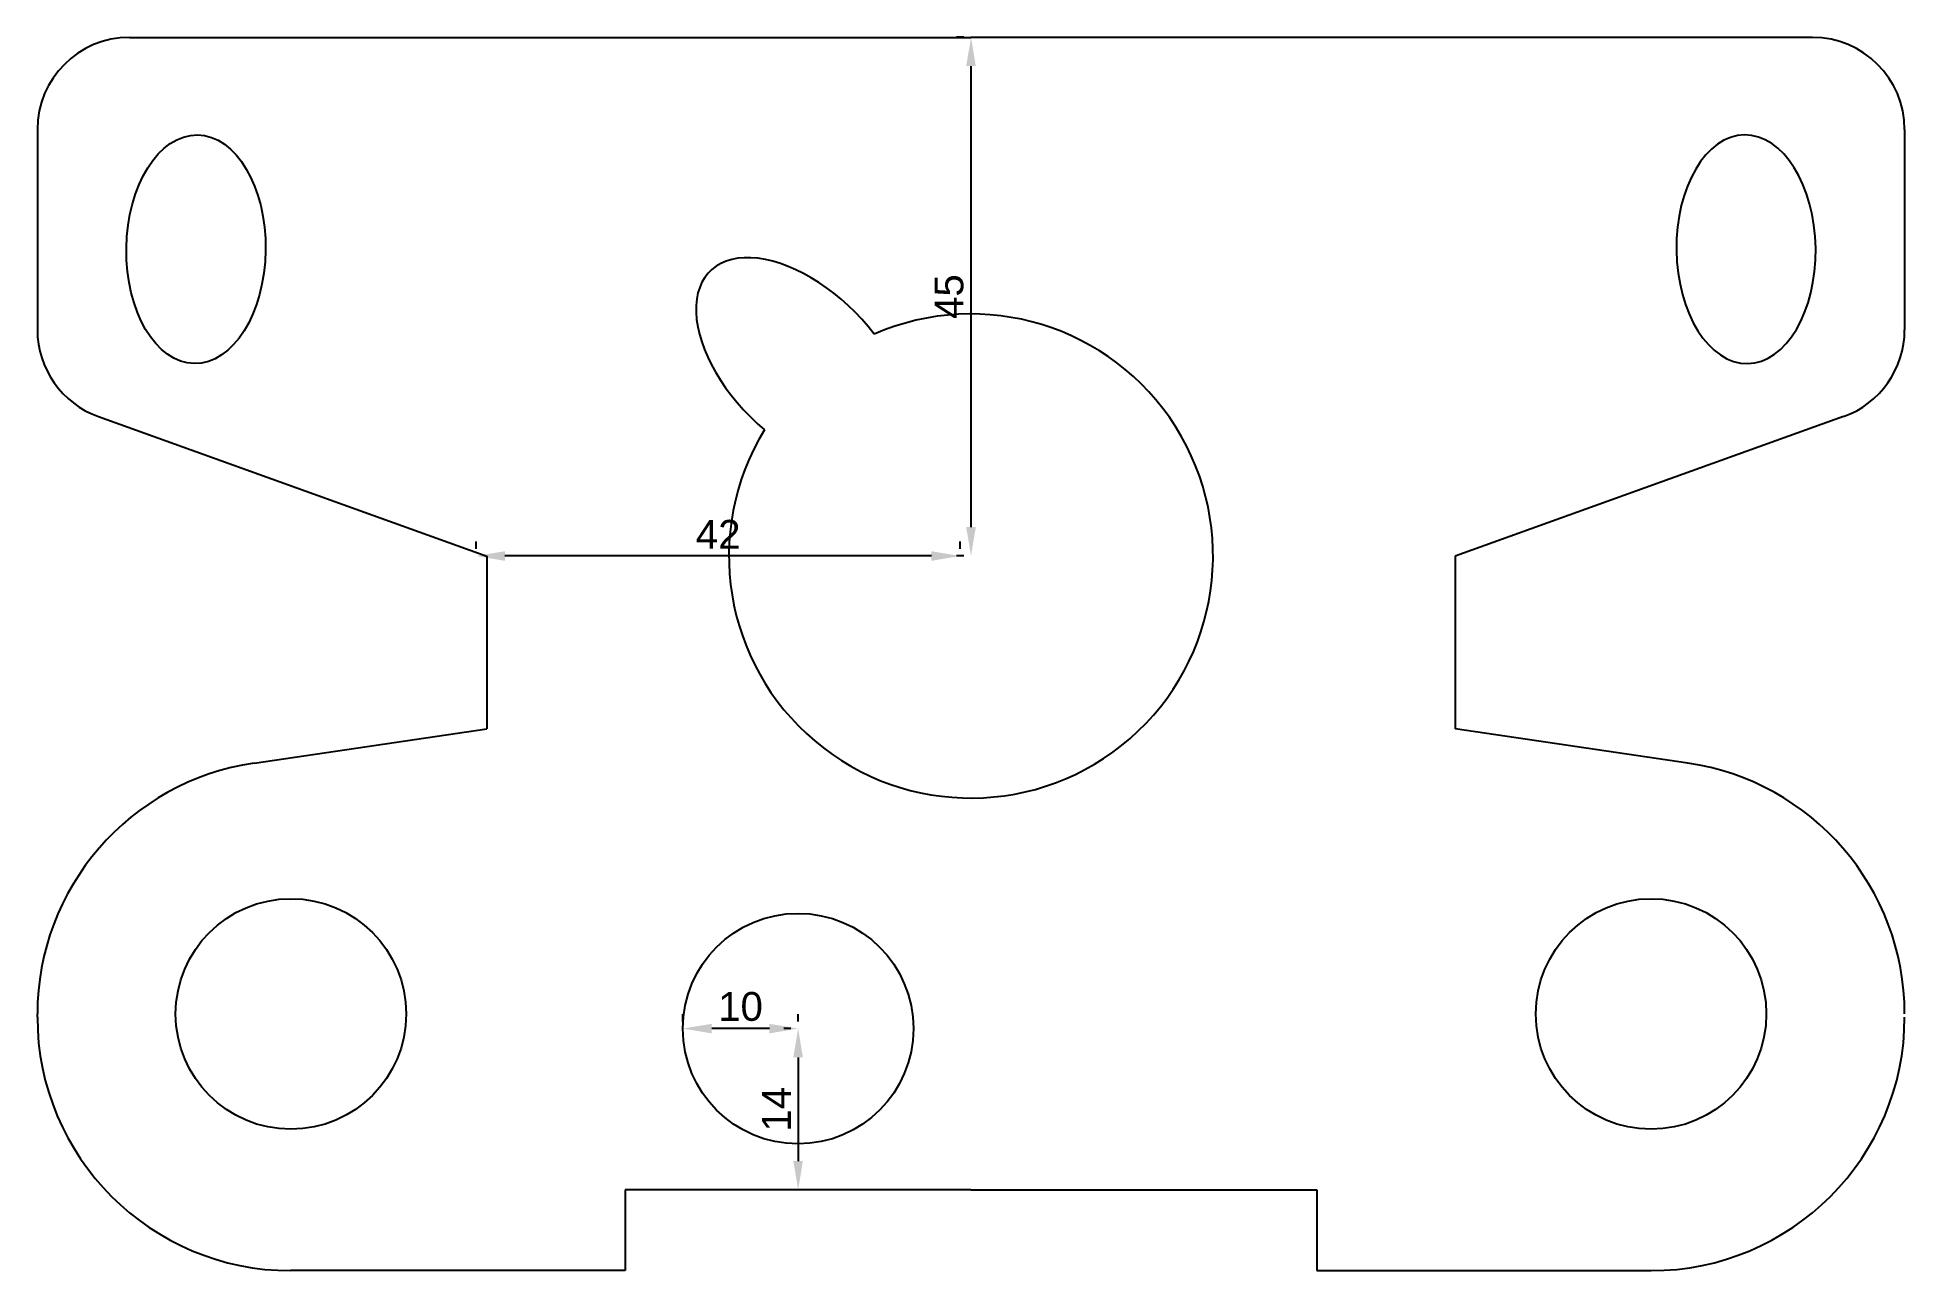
# Model space of a CAD drawing. Header units: millimetres. Extents: x 1007 to 1169, y 585 to 692.
import ezdxf

# ---------------------------------------------------------------- set-up
doc = ezdxf.new("R2010")
doc.units = ezdxf.units.MM
doc.styles.get("Standard").update_dxf_attribs({"font": 'arial.ttf'})
doc.dimstyles.new('ISO-25', dxfattribs={"dimtxt": 2.5, "dimasz": 2.5, "dimexe": 1.25, "dimexo": 0.625, "dimtad": 1, "dimtxsty": 'Standard', "dimcen": 2.5, "dimadec": 0, "dimazin": 0, "dimtfac": 1, "dimtmove": 0, "dimatfit": 3, "dimfxl": 1, "dimarcsym": 0})

# ---------------------------------------------------------------- blocks, each defined once
blk = doc.blocks.new('*D2')
at = {"color": 0, "lineweight": -2, "transparency": 16777216}
for p, q in [((1087.77, 692.32), (1087.15, 692.32)), ((1088.4, 649.82), (1088.4, 689.82)), ((1087.77, 647.32), (1087.15, 647.32))]:
    blk.add_line(p, q, dxfattribs=at)
at = {"color": 0, "transparency": 16777216}
for points in [[(1087.98, 689.82), (1088.81, 689.82), (1088.4, 692.32)], [(1087.98, 649.82), (1088.81, 649.82), (1088.4, 647.32)]]:
    blk.add_solid(points, dxfattribs=at)
at = {"layer": 'Defpoints', "color": 0, "transparency": 16777216}
for p in [(1088.4, 692.32), (1088.4, 692.32), (1088.4, 647.32)]:
    blk.add_point(p, dxfattribs=at)
at = {"color": 0, "transparency": 16777216, "insert": (1086.5, 669.82), "char_height": 2.5, "attachment_point": 5, "rotation": 90}
blk.add_mtext('45', dxfattribs=at)
blk = doc.blocks.new('*D3')
at = {"color": 0, "lineweight": -2, "transparency": 16777216}
for p, q in [((1045.46, 647.94), (1045.46, 648.57)), ((1087.46, 647.94), (1087.46, 648.57)), ((1084.96, 647.32), (1047.96, 647.32))]:
    blk.add_line(p, q, dxfattribs=at)
at = {"color": 0, "transparency": 16777216}
for points in [[(1047.96, 647.73), (1047.96, 646.9), (1045.46, 647.32)], [(1084.96, 647.73), (1084.96, 646.9), (1087.46, 647.32)]]:
    blk.add_solid(points, dxfattribs=at)
at = {"layer": 'Defpoints', "color": 0, "transparency": 16777216}
for p in [(1045.46, 647.32), (1045.46, 647.32), (1087.46, 647.32)]:
    blk.add_point(p, dxfattribs=at)
at = {"color": 0, "transparency": 16777216, "insert": (1066.46, 649.2), "char_height": 2.5, "attachment_point": 5}
blk.add_mtext('42', dxfattribs=at)
blk = doc.blocks.new('*D5')
at = {"color": 0, "lineweight": -2, "transparency": 16777216}
for p, q in [((1072.77, 606.32), (1072.15, 606.32)), ((1073.4, 603.82), (1073.4, 594.82)), ((1072.77, 592.32), (1072.15, 592.32))]:
    blk.add_line(p, q, dxfattribs=at)
at = {"color": 0, "transparency": 16777216}
for points in [[(1072.98, 603.82), (1073.81, 603.82), (1073.4, 606.32)], [(1072.98, 594.82), (1073.81, 594.82), (1073.4, 592.32)]]:
    blk.add_solid(points, dxfattribs=at)
at = {"layer": 'Defpoints', "color": 0, "transparency": 16777216}
for p in [(1073.4, 606.32), (1073.4, 592.32), (1073.4, 592.32)]:
    blk.add_point(p, dxfattribs=at)
at = {"color": 0, "transparency": 16777216, "insert": (1071.52, 599.32), "char_height": 2.5, "attachment_point": 5, "rotation": 90}
blk.add_mtext('14', dxfattribs=at)
blk = doc.blocks.new('*D6')
at = {"color": 0, "lineweight": -2, "transparency": 16777216}
for p, q in [((1063.4, 606.94), (1063.4, 607.57)), ((1073.4, 606.94), (1073.4, 607.57)), ((1070.9, 606.32), (1065.9, 606.32))]:
    blk.add_line(p, q, dxfattribs=at)
at = {"color": 0, "transparency": 16777216}
for points in [[(1065.9, 606.73), (1065.9, 605.9), (1063.4, 606.32)], [(1070.9, 606.73), (1070.9, 605.9), (1073.4, 606.32)]]:
    blk.add_solid(points, dxfattribs=at)
at = {"layer": 'Defpoints', "color": 0, "transparency": 16777216}
for p in [(1063.4, 606.32), (1063.4, 606.32), (1073.4, 606.32)]:
    blk.add_point(p, dxfattribs=at)
at = {"color": 0, "transparency": 16777216, "insert": (1068.4, 608.22), "char_height": 2.5, "attachment_point": 5}
blk.add_mtext('10', dxfattribs=at)

msp = doc.modelspace()

# ---------------------------------------------------------------- linework, layer by layer
for p, q in [((1015.395, 692.315), (1088.395, 692.315)), ((1088.395, 692.315), (1088.395, 692.315)), ((1161.395, 692.315), (1088.395, 692.315)), ((1007.395, 684.315), (1007.395, 666.943)), ((1169.395, 684.315), (1169.395, 666.943)), ((1012.692, 659.414), (1046.395, 647.315)), ((1164.098, 659.414), (1130.395, 647.315)), ((1046.395, 647.315), (1046.395, 632.315)), ((1130.395, 647.315), (1130.395, 632.315)), ((1026.201, 629.352), (1046.395, 632.315)), ((1150.589, 629.352), (1130.395, 632.315)), ((1007.395, 607.315), (1007.395, 607.585)), ((1088.395, 592.315), (1058.395, 592.315)), ((1058.395, 592.315), (1058.395, 585.315)), ((1088.395, 592.315), (1118.395, 592.315)), ((1118.395, 592.315), (1118.395, 585.315)), ((1058.395, 585.315), (1029.395, 585.315)), ((1118.395, 585.315), (1147.395, 585.315))]:
    msp.add_line(p, q)
for centre in [(1029.395, 607.585), (1147.395, 607.585), (1073.395, 606.315)]:
    msp.add_circle(centre, 10)
for centre, radius, start, end in [((1015.395, 684.315), 8, 90, 180), ((1161.395, 684.315), 8, 0, 90), ((1088.395, 647.315), 21, 148.58711, 113.57072), ((1015.395, 666.943), 8, 180, 250.25316), ((1161.395, 666.943), 8, 289.74684, 0), ((1029.395, 607.585), 22, 98.34757, 180), ((1147.395, 607.585), 22, 0, 81.65243), ((1029.395, 607.315), 22, 180, 270), ((1147.395, 607.315), 22, 270, 0)]:
    msp.add_arc(centre, radius, start, end)
msp.add_ellipse((1021.155, 673.931), major_axis=(-0.134, -9.921), ratio=0.6087281)
at = {"extrusion": (0, 0, -1)}
msp.add_ellipse((1155.636, 673.931), major_axis=(0.134, -9.921), ratio=0.6087281, dxfattribs=at)
msp.add_ellipse((1073.757, 663.962), major_axis=(-8.014, 8.053), ratio=0.5653972, start_param=4.4852928, end_param=8.0064073)

# ---------------------------------------------------------------- dimensions: what is measured, and where the dimension line sits
for base, p1, p2, picture, middle in [((1088.395, 692.315), (1088.395, 647.315), (1088.395, 692.315), '*D2', (1086.499, 669.815)), ((1073.395, 592.315), (1073.395, 606.315), (1073.395, 592.315), '*D5', (1071.515, 599.315))]:
    dim = msp.add_linear_dim(base=base, p1=p1, p2=p2, angle=90, dimstyle='ISO-25')
    dim.commit()
    dim.dimension.update_dxf_attribs({"geometry": picture, "text_midpoint": middle})
for base, p1, p2, picture, middle in [((1045.458, 647.315), (1087.458, 647.315), (1045.458, 647.315), '*D3', (1066.458, 649.195)), ((1063.395, 606.315), (1073.395, 606.315), (1063.395, 606.315), '*D6', (1068.395, 608.217))]:
    dim = msp.add_linear_dim(base=base, p1=p1, p2=p2, dimstyle='ISO-25')
    dim.commit()
    dim.dimension.update_dxf_attribs({"geometry": picture, "text_midpoint": middle})

doc.saveas('drawing.dxf')
